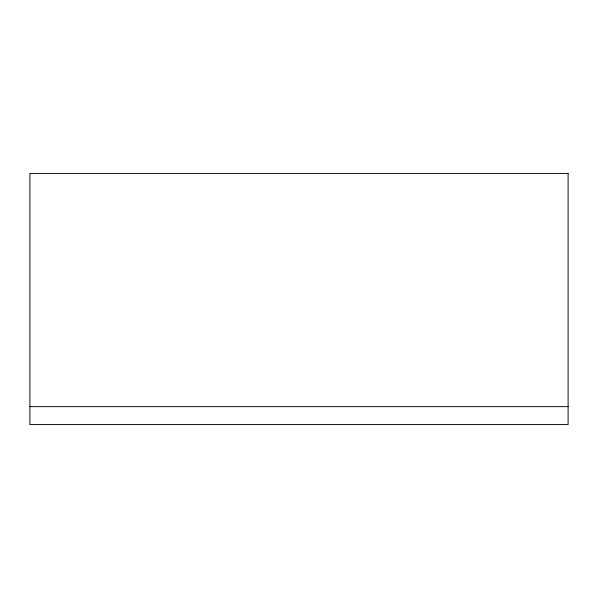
<?xml version="1.0" encoding="UTF-8"?>
<svg xmlns="http://www.w3.org/2000/svg" width="598" height="598" viewBox="0 0 598 598"><rect width="100%" height="100%" fill="white"/><g stroke="black" fill="none" stroke-linecap="round" stroke-linejoin="round"><path stroke-width="0.9" d="M29.9 406.64L568.1 406.64M568.1 173.42L29.9 173.42L29.9 424.58L568.1 424.58L568.1 173.42"/></g></svg>
